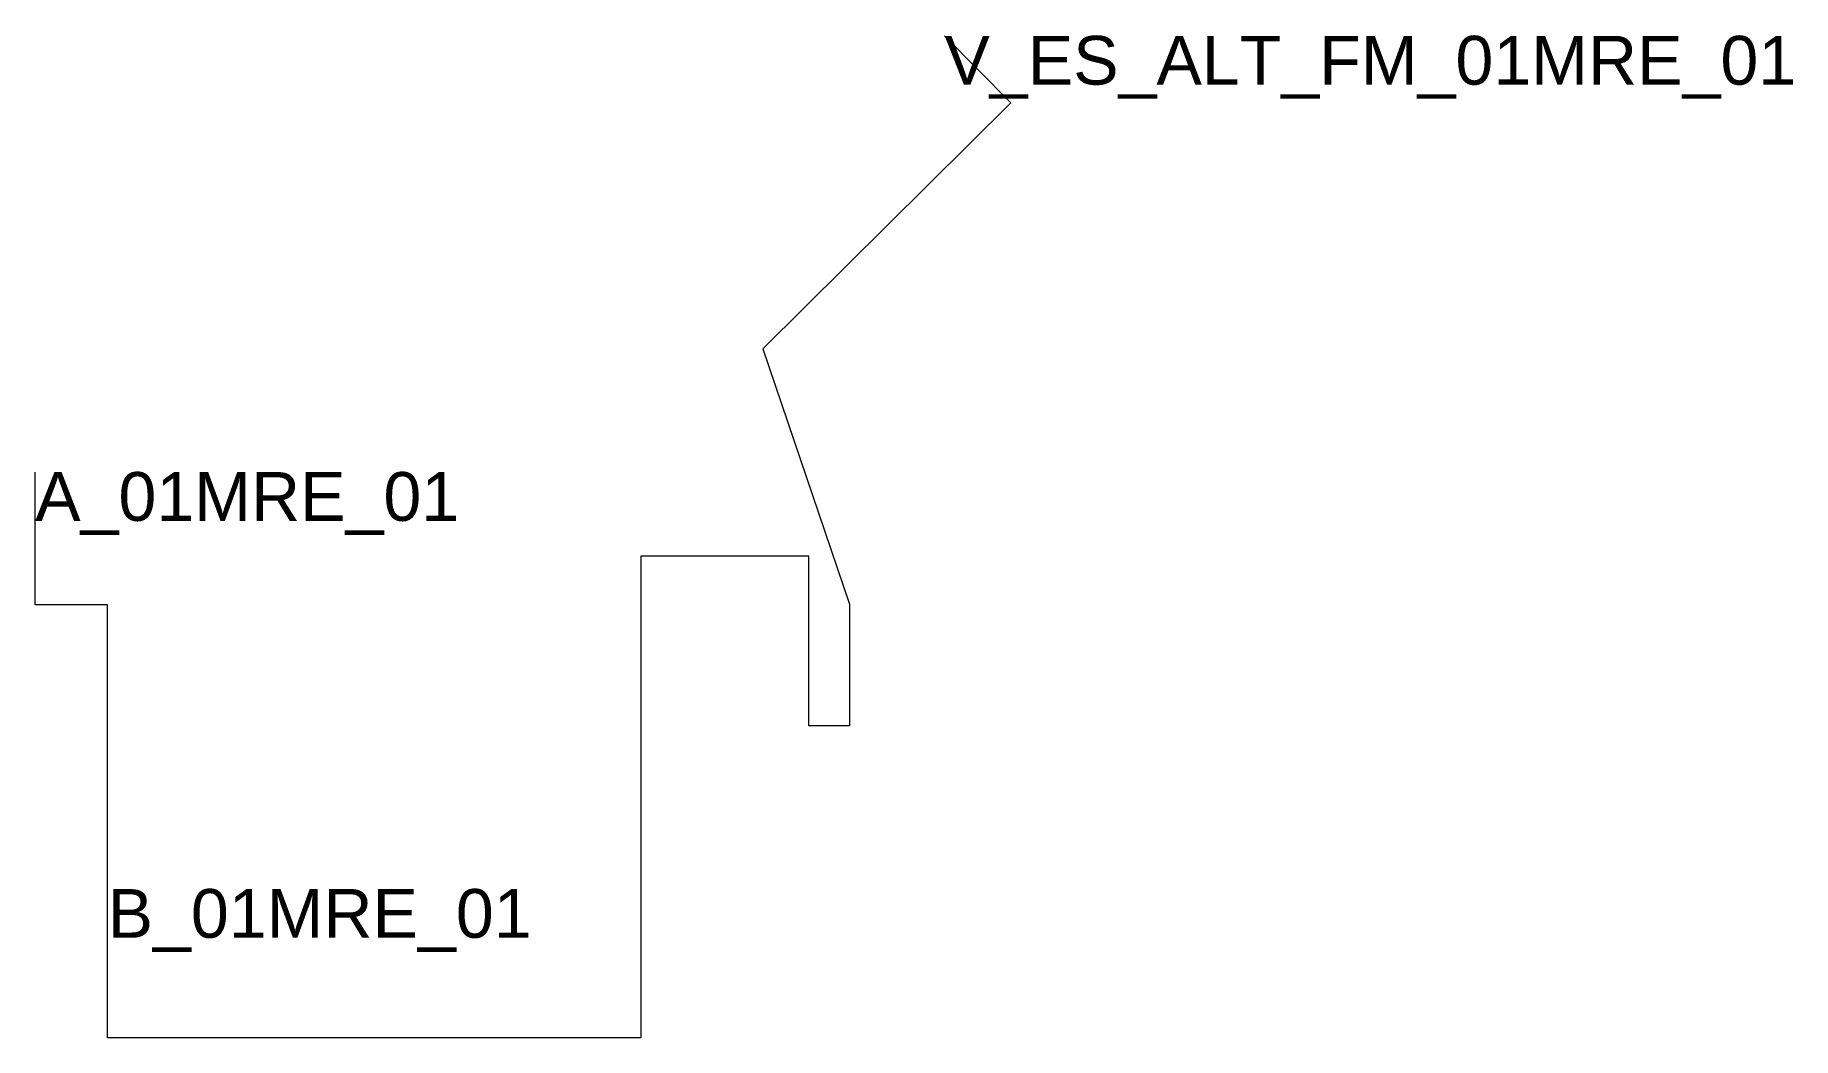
# Model space of a CAD drawing. Header units: metres. Extents: x 430006.3 to 430024.3, y 4580034.2 to 4580044.5.
import ezdxf
from ezdxf.enums import TextEntityAlignment as Align

# ---------------------------------------------------------------- set-up
doc = ezdxf.new("R2010")
doc.units = ezdxf.units.M
doc.header["$MEASUREMENT"] = 0
for name, color, linetype, lineweight, true_color in [('01_I_Ascensor_l', 251, 'Continuous', 0, 0x646464), ('01_I_Horitzontal_l', 251, 'Continuous', 0, 0x646464), ('01_I_HoritzontalD_l', 251, 'Continuous', 0, 0x646464), ('noms - 01_A_AccesTren_t', 40, 'Continuous', 0, 0xffd600), ('noms - 01_C_AccesExt_t', 251, 'Continuous', 0, 0x646464), ('noms - 01_I_BarreraTarifaria_t', 251, 'Continuous', 0, 0x646464)]:
    doc.layers.add(name, color=color, linetype=linetype, lineweight=lineweight, true_color=true_color)
doc.styles.add('Style-Arial', font='arial.ttf')

msp = doc.modelspace()

# ---------------------------------------------------------------- linework, layer by layer
at = {"layer": '01_I_Ascensor_l'}
msp.add_line((430014.636615, 4580037.419131, -10), (430014.218536, 4580037.418612), dxfattribs=at)
at = {"layer": '01_I_Horitzontal_l', "flags": 128}
msp.add_lwpolyline([(430007.027471, 4580035.745242), (430007.027471, 4580038.660478), (430006.285536, 4580038.660478), (430006.284537, 4580040.02168)], dxfattribs=at)
at = {"layer": '01_I_HoritzontalD_l', "elevation": -10, "flags": 128}
msp.add_lwpolyline([(430015.609085, 4580044.495616), (430016.290926, 4580043.807594), (430013.745682, 4580041.285212), (430014.635068, 4580038.666365), (430014.636615, 4580037.419131)], dxfattribs=at)
at = {"layer": '01_I_HoritzontalD_l', "flags": 128}
msp.add_lwpolyline([(430014.218536, 4580037.418612), (430014.218536, 4580039.160565), (430012.495307, 4580039.160565), (430012.495307, 4580034.219031), (430007.027471, 4580034.219031), (430007.027471, 4580035.745242)], dxfattribs=at)

# ---------------------------------------------------------------- texts
at = {"layer": 'noms - 01_A_AccesTren_t', "style": 'Style-Arial'}
msp.add_text('V_ES_ALT_FM_01MRE_01', height=0.5, dxfattribs=at).set_placement((430015.609085, 4580044.495616, -10), align=Align.TOP_LEFT)
at = {"layer": 'noms - 01_C_AccesExt_t', "style": 'Style-Arial'}
msp.add_text('A_01MRE_01', height=0.5, dxfattribs=at).set_placement((430006.284537, 4580040.02168), align=Align.TOP_LEFT)
at = {"layer": 'noms - 01_I_BarreraTarifaria_t', "style": 'Style-Arial'}
msp.add_text('B_01MRE_01', height=0.5, dxfattribs=at).set_placement((430007.027471, 4580035.745242), align=Align.TOP_LEFT)

doc.saveas('drawing.dxf')
